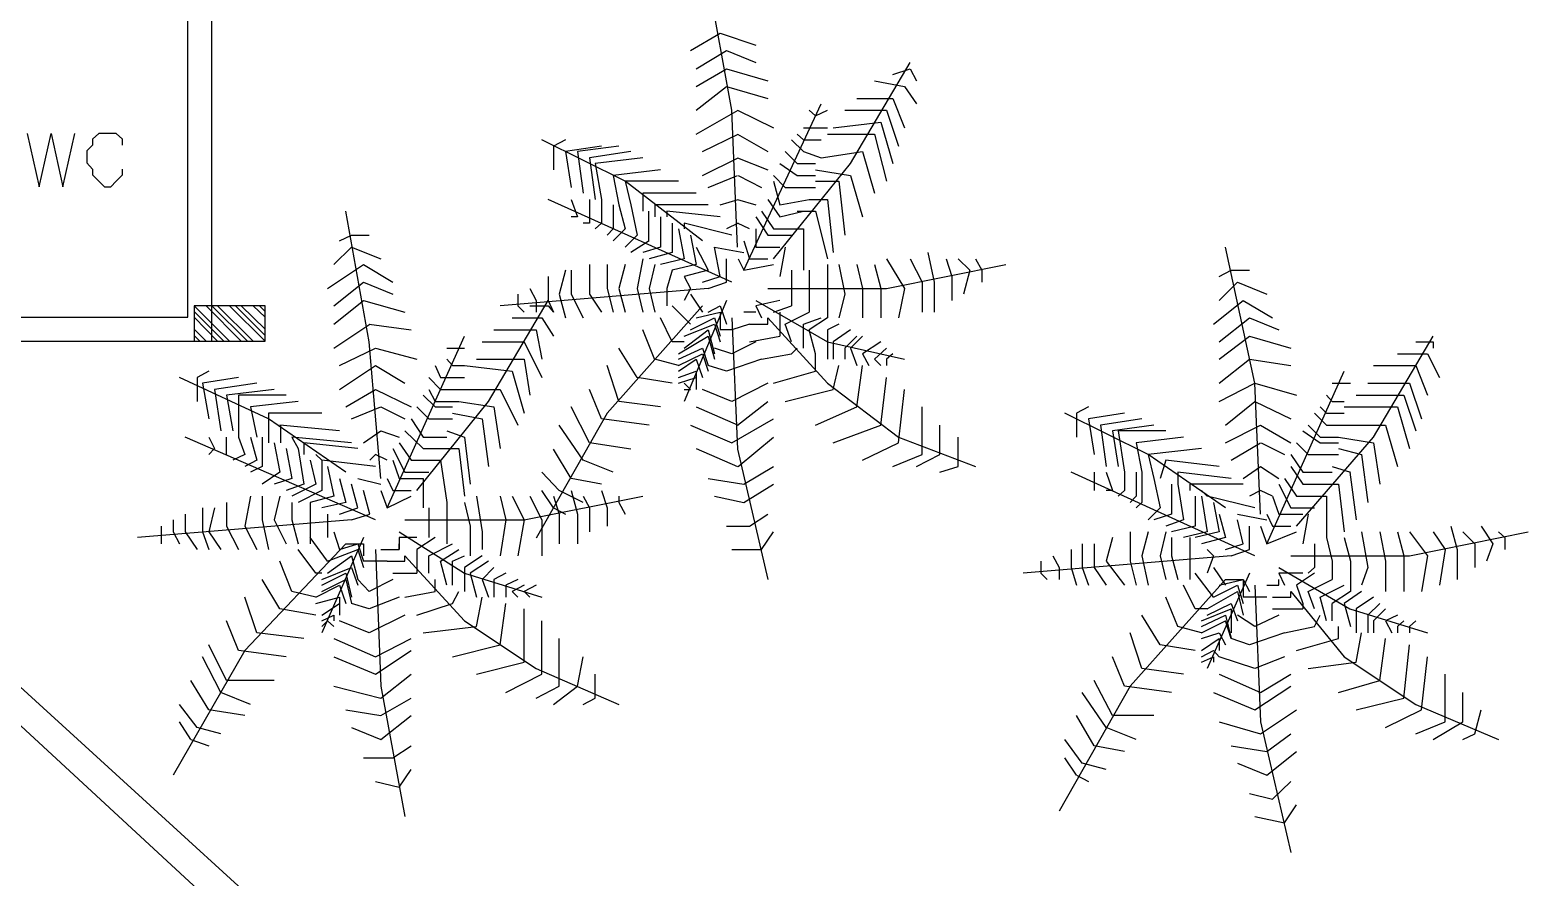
# Model space of a CAD drawing. Header units: millimetres. Extents: x -369 to -70, y -1414 to -1185.
# Drawn here: x -223.84 to -215.31, y -1317 to -1312.17 of the extents above; entities that cross this region are included whole.
import ezdxf

# ---------------------------------------------------------------- set-up
doc = ezdxf.new("R2010")
doc.units = ezdxf.units.MM
doc.header["$MEASUREMENT"] = 0
for name, color, linetype in [('10', 10, 'Continuous'), ('12', 12, 'Continuous'), ('50', 50, 'Continuous'), ('64', 64, 'Continuous')]:
    doc.layers.add(name, color=color, linetype=linetype)

msp = doc.modelspace()

# ---------------------------------------------------------------- linework, layer by layer
at = {"layer": '10'}
for points in [[(-226.0504, -1313.9424), (-222.8014, -1313.9424), (-222.8014, -1307.784)], [(-224.4279, -1310.7973), (-224.4279, -1313.8065), (-224.4279, -1313.8065), (-222.9372, -1313.8065), (-222.9372, -1313.8065), (-222.9372, -1310.7973)], [(-222.126, -1317.7669), (-226.2542, -1313.9464)], [(-222.1939, -1317.4632), (-226.0504, -1313.9424)]]:
    msp.add_lwpolyline(points, dxfattribs=at)
at = {"layer": '12'}
for points in [[(-222.7014, -1313.9424), (-222.9013, -1313.7426)], [(-222.4976, -1313.9424), (-222.4976, -1313.7426), (-222.9013, -1313.7426), (-222.9013, -1313.9424), (-222.4976, -1313.9424)], [(-222.7334, -1313.9424), (-222.9013, -1313.7746)], [(-222.6335, -1313.9424), (-222.8333, -1313.7426)], [(-222.5975, -1313.9424), (-222.8014, -1313.7426)], [(-222.5656, -1313.9424), (-222.7694, -1313.7426)], [(-222.4976, -1313.9424), (-222.7014, -1313.7426)], [(-222.4976, -1313.9105), (-222.6655, -1313.7426)], [(-222.4976, -1313.8745), (-222.6335, -1313.7426)], [(-222.4976, -1313.8065), (-222.5656, -1313.7426)], [(-222.4976, -1313.7746), (-222.5296, -1313.7426)], [(-222.7694, -1313.9424), (-222.9013, -1313.8065)], [(-222.8333, -1313.9424), (-222.9013, -1313.8745)], [(-222.8693, -1313.9424), (-222.9013, -1313.9105)]]:
    msp.add_lwpolyline(points, dxfattribs=at)
at = {"layer": '50'}
for points in [[(-223.8524, -1312.7595), (-223.7845, -1313.0632), (-223.7845, -1313.0632), (-223.7165, -1312.7595), (-223.7165, -1312.7595), (-223.6486, -1313.0632), (-223.6486, -1313.0632), (-223.5806, -1312.7595)], [(-223.3089, -1312.8274), (-223.3089, -1312.7915), (-223.3449, -1312.7595), (-223.3768, -1312.7595), (-223.4128, -1312.7595), (-223.4448, -1312.7595), (-223.4807, -1312.7915), (-223.4807, -1312.8274), (-223.5127, -1312.8594), (-223.5127, -1312.9273), (-223.4807, -1312.9633), (-223.4807, -1312.9953), (-223.4448, -1313.0313), (-223.4128, -1313.0632), (-223.3768, -1313.0632), (-223.3449, -1313.0313), (-223.3089, -1312.9953), (-223.3089, -1312.9633)]]:
    msp.add_lwpolyline(points, dxfattribs=at)
at = {"layer": '64'}
for points in [[(-219.8081, -1313.4069), (-219.84, -1312.6276), (-219.9759, -1311.8843)], [(-220.0758, -1312.2879), (-219.908, -1312.188)], [(-219.908, -1312.188), (-219.7042, -1312.256)], [(-220.0439, -1312.3918), (-219.872, -1312.2879)], [(-219.872, -1312.2879), (-219.7042, -1312.3559)], [(-220.0439, -1312.4917), (-219.872, -1312.3918)], [(-219.872, -1312.3918), (-219.6362, -1312.4598)], [(-219.6043, -1313.4749), (-219.1647, -1312.9313), (-218.825, -1312.3559)], [(-218.9249, -1312.4238), (-218.825, -1312.3918)], [(-218.825, -1312.3918), (-218.789, -1312.4598)], [(-220.0439, -1312.6276), (-219.872, -1312.4917)], [(-219.872, -1312.4917), (-219.6362, -1312.5597)], [(-219.0288, -1312.4598), (-218.8569, -1312.4917)], [(-218.8569, -1312.4917), (-218.789, -1312.5917)], [(-219.1287, -1312.5597), (-218.9249, -1312.5597)], [(-218.9249, -1312.5597), (-218.8569, -1312.7275)], [(-220.0439, -1312.7635), (-219.8041, -1312.6276)], [(-219.8081, -1312.6276), (-219.6043, -1312.7275)], [(-219.7721, -1313.5388), (-219.3325, -1312.5917)], [(-219.4004, -1312.6276), (-219.3645, -1312.6596)], [(-219.3645, -1312.6596), (-219.2965, -1312.6276)], [(-219.1966, -1312.6276), (-218.9608, -1312.6276)], [(-218.9608, -1312.6276), (-218.8929, -1312.8314)], [(-219.4324, -1312.7275), (-219.4004, -1312.7275)], [(-219.4004, -1312.7275), (-219.2965, -1312.7275)], [(-219.2646, -1312.7275), (-218.9928, -1312.6956)], [(-218.9928, -1312.6956), (-218.9249, -1312.9313)], [(-220.0079, -1313.3709), (-220.4475, -1313.0313), (-220.9231, -1312.7955)], [(-220.7872, -1312.7955), (-220.8551, -1312.8314), (-220.8551, -1312.8314), (-220.8551, -1312.9673)], [(-220.5834, -1312.8314), (-220.7872, -1312.8634)], [(-220.4835, -1312.8314), (-220.7192, -1312.8634)], [(-220.0079, -1312.8634), (-219.8041, -1312.7635)], [(-219.8081, -1312.7635), (-219.6362, -1312.8634)], [(-219.5004, -1312.7955), (-219.4324, -1312.8634)], [(-219.4684, -1312.7635), (-219.4324, -1312.7955)], [(-219.4324, -1312.7955), (-219.3325, -1312.7955)], [(-219.2965, -1312.7635), (-219.0288, -1312.7635)], [(-219.0288, -1312.7635), (-218.9608, -1313.0313)], [(-220.7872, -1312.8634), (-220.7552, -1313.0672)], [(-220.7192, -1312.8634), (-220.6873, -1313.0992)], [(-220.4155, -1312.8634), (-220.6513, -1312.8994)], [(-220.6513, -1312.8994), (-220.6193, -1313.1352)], [(-220.3476, -1312.8994), (-220.6193, -1312.9313), (-220.6193, -1312.9313), (-220.5834, -1313.1352)], [(-220.0079, -1312.9993), (-219.8041, -1312.8994)], [(-219.8081, -1312.8994), (-219.6362, -1312.9673)], [(-219.5363, -1312.8634), (-219.4684, -1312.9313)], [(-219.4324, -1312.8634), (-219.3325, -1312.8994)], [(-219.3325, -1312.8994), (-219.0967, -1312.8634)], [(-219.0967, -1312.8634), (-219.0288, -1313.0992)], [(-220.2477, -1312.9673), (-220.5154, -1312.9993), (-220.5154, -1312.9993), (-220.4835, -1313.1671)], [(-219.9759, -1313.0672), (-219.8081, -1312.9993)], [(-219.8041, -1312.9993), (-219.6722, -1313.0672)], [(-219.6043, -1312.9993), (-219.5363, -1313.0672)], [(-219.5683, -1312.9313), (-219.4684, -1312.9993)], [(-219.4684, -1312.9313), (-219.3645, -1312.9313)], [(-219.4684, -1312.9993), (-219.3645, -1312.9993)], [(-219.3645, -1312.9673), (-219.1647, -1312.9993)], [(-219.1647, -1312.9993), (-219.0967, -1313.2351)], [(-220.4475, -1313.0313), (-220.4155, -1313.1671)], [(-220.1438, -1313.0313), (-220.4475, -1313.0313)], [(-219.6043, -1313.0313), (-219.5683, -1313.1671)], [(-219.5363, -1313.0672), (-219.3645, -1313.0672)], [(-219.3645, -1313.0313), (-219.2326, -1313.0313)], [(-219.2326, -1313.0313), (-219.1966, -1313.339)], [(-219.84, -1313.6067), (-220.8871, -1313.1352)], [(-220.7552, -1313.1352), (-220.7192, -1313.2351), (-220.7192, -1313.2351), (-220.7552, -1313.2351)], [(-220.6513, -1313.1352), (-220.6513, -1313.271), (-220.6513, -1313.271), (-220.6873, -1313.271)], [(-220.5834, -1313.1352), (-220.5834, -1313.271)], [(-220.5154, -1313.1671), (-220.5154, -1313.303)], [(-220.4835, -1313.1671), (-220.4475, -1313.303)], [(-220.4155, -1313.1671), (-220.3796, -1313.339)], [(-220.3476, -1313.0992), (-220.3476, -1313.2031)], [(-220.0439, -1313.0992), (-220.3476, -1313.0992)], [(-220.2796, -1313.1671), (-220.2796, -1313.2351)], [(-219.9759, -1313.1671), (-220.2796, -1313.1671)], [(-219.908, -1313.1671), (-219.8041, -1313.1352)], [(-219.8081, -1313.1352), (-219.7042, -1313.1671)], [(-219.6362, -1313.1352), (-219.5683, -1313.2351)], [(-219.5683, -1313.1671), (-219.4004, -1313.1352)], [(-219.4004, -1313.1352), (-219.2965, -1313.1352)], [(-219.2965, -1313.1352), (-219.2646, -1313.4389)], [(-221.8382, -1314.7257), (-221.9062, -1313.9464), (-222.038, -1313.2031)], [(-220.3156, -1313.2031), (-220.3156, -1313.3709)], [(-220.2477, -1313.2351), (-220.2477, -1313.4069)], [(-220.2117, -1313.2031), (-220.2117, -1313.2351)], [(-219.908, -1313.2351), (-220.2117, -1313.2031)], [(-219.7042, -1313.2351), (-219.6362, -1313.339)], [(-219.6722, -1313.2031), (-219.6043, -1313.303)], [(-219.5683, -1313.2351), (-219.4324, -1313.2031)], [(-219.4684, -1313.2031), (-219.3645, -1313.2031)], [(-219.3645, -1313.2031), (-219.2965, -1313.4749)], [(-222.074, -1313.3709), (-222.0061, -1313.339), (-222.0061, -1313.339), (-221.9062, -1313.339)], [(-220.5834, -1313.271), (-220.6193, -1313.303)], [(-220.5154, -1313.303), (-220.5514, -1313.339)], [(-220.4475, -1313.303), (-220.5154, -1313.3709)], [(-220.3796, -1313.339), (-220.4475, -1313.4069)], [(-220.1797, -1313.271), (-220.1797, -1313.4389)], [(-220.0758, -1313.339), (-220.0439, -1313.5068), (-220.1797, -1313.5388)], [(-220.1438, -1313.303), (-220.1118, -1313.4749)], [(-220.1118, -1313.271), (-220.1118, -1313.303)], [(-219.84, -1313.339), (-220.1118, -1313.271)], [(-219.8041, -1313.271), (-219.872, -1313.303)], [(-219.7401, -1313.303), (-219.8081, -1313.271)], [(-219.7042, -1313.303), (-219.7042, -1313.4069)], [(-219.6362, -1313.339), (-219.5004, -1313.339)], [(-219.6043, -1313.303), (-219.5004, -1313.303)], [(-219.5004, -1313.303), (-219.4324, -1313.303)], [(-219.4324, -1313.303), (-219.4324, -1313.5388)], [(-222.106, -1313.5068), (-222.0061, -1313.4069), (-221.8382, -1313.4749)], [(-220.3116, -1313.3709), (-220.4155, -1313.4389)], [(-220.2477, -1313.4069), (-220.3476, -1313.4389)], [(-220.0439, -1313.4069), (-219.9759, -1313.5388), (-219.9759, -1313.5388), (-220.1118, -1313.5748)], [(-219.908, -1313.5748), (-219.94, -1313.4069)], [(-219.94, -1313.4069), (-219.7721, -1313.4389)], [(-219.7721, -1313.3709), (-219.7401, -1313.4749)], [(-219.7042, -1313.4069), (-219.5683, -1313.4069)], [(-219.5363, -1313.4069), (-219.5683, -1313.5748)], [(-216.8308, -1314.9295), (-216.8628, -1314.1822), (-217.0306, -1313.4069)], [(-222.142, -1313.6427), (-221.9381, -1313.5068)], [(-221.9381, -1313.5068), (-221.7703, -1313.6067)], [(-220.6513, -1313.5068), (-220.6513, -1313.6747)], [(-220.5514, -1313.5068), (-220.5514, -1313.6427)], [(-220.4475, -1313.5068), (-220.4835, -1313.6427)], [(-220.3476, -1313.4749), (-220.3796, -1313.6427)], [(-220.1797, -1313.4389), (-220.3116, -1313.4749)], [(-220.2796, -1313.5068), (-220.3116, -1313.6427), (-220.3116, -1313.6427), (-220.2796, -1313.7786)], [(-220.1118, -1313.4749), (-220.2477, -1313.5068)], [(-219.872, -1313.6067), (-219.872, -1313.4749)], [(-219.8041, -1313.4749), (-219.7721, -1313.5388), (-219.6043, -1313.5068)], [(-219.7401, -1313.4749), (-219.6362, -1313.4749)], [(-219.6362, -1313.6427), (-218.9608, -1313.6427), (-218.2815, -1313.5068)], [(-219.2965, -1313.5068), (-219.2965, -1313.6747)], [(-219.2326, -1313.5068), (-219.1966, -1313.6747)], [(-219.1287, -1313.5068), (-219.0967, -1313.6427), (-219.0967, -1313.6427), (-219.0967, -1313.8105)], [(-219.0288, -1313.5068), (-218.9928, -1313.6427), (-218.9928, -1313.6427), (-218.9928, -1313.8105)], [(-218.9608, -1313.4749), (-218.8569, -1313.6427), (-218.8569, -1313.6427), (-218.8929, -1313.8105)], [(-218.825, -1313.4749), (-218.757, -1313.6067)], [(-218.7251, -1313.4389), (-218.6891, -1313.6067), (-218.6891, -1313.7786)], [(-218.6212, -1313.4749), (-218.5892, -1313.5748)], [(-218.5532, -1313.4749), (-218.4853, -1313.5388), (-218.5212, -1313.6747)], [(-218.4533, -1313.4749), (-218.4173, -1313.5388), (-218.4173, -1313.5388), (-218.4173, -1313.6067)], [(-220.8871, -1313.5748), (-220.8871, -1313.7106)], [(-220.7872, -1313.5388), (-220.8232, -1313.6747)], [(-220.7552, -1313.5388), (-220.7552, -1313.6747)], [(-220.1797, -1313.5388), (-220.2117, -1313.6427)], [(-220.1118, -1313.5748), (-220.0758, -1313.6427)], [(-220.0079, -1313.6067), (-219.908, -1313.5748)], [(-219.5004, -1313.5388), (-219.5004, -1313.6747)], [(-219.4004, -1313.5388), (-219.4004, -1313.6747)], [(-218.5892, -1313.5748), (-218.5892, -1313.7106)], [(-217.0666, -1313.5748), (-216.9986, -1313.5388), (-216.9986, -1313.5388), (-216.8947, -1313.5388)], [(-222.106, -1313.7426), (-221.9381, -1313.6067)], [(-221.9381, -1313.6067), (-221.7703, -1313.6747)], [(-219.9759, -1313.6427), (-221.1588, -1313.7426)], [(-221.0589, -1313.6747), (-221.0589, -1313.7426), (-221.0589, -1313.7426), (-221.023, -1313.7786)], [(-220.991, -1313.6427), (-220.955, -1313.7106), (-220.955, -1313.7786)], [(-220.8232, -1313.6747), (-220.7872, -1313.8105)], [(-220.7552, -1313.6747), (-220.6873, -1313.8105)], [(-220.6513, -1313.6747), (-220.5834, -1313.7786)], [(-220.5514, -1313.6427), (-220.5154, -1313.7786)], [(-220.4835, -1313.6427), (-220.4475, -1313.7786)], [(-220.3796, -1313.6427), (-220.3476, -1313.7786)], [(-220.2117, -1313.6427), (-220.2117, -1313.7426)], [(-220.0758, -1313.6427), (-220.1118, -1313.7106)], [(-220.0758, -1313.6747), (-220.0079, -1313.7786)], [(-219.9759, -1313.6427), (-219.872, -1313.6067)], [(-219.5004, -1313.6747), (-219.5004, -1313.7426)], [(-219.2965, -1313.6747), (-219.2965, -1313.8105), (-219.2965, -1313.8105), (-219.4004, -1313.8785)], [(-219.4004, -1313.6747), (-219.4004, -1313.7786)], [(-219.1966, -1313.6747), (-219.2326, -1313.8105)], [(-218.757, -1313.6067), (-218.757, -1313.7786)], [(-217.0666, -1313.7106), (-216.9627, -1313.6067), (-216.7948, -1313.6747)], [(-222.106, -1313.8465), (-221.9381, -1313.7106)], [(-221.9381, -1313.7106), (-221.7024, -1313.7786)], [(-221.6344, -1314.7937), (-221.2268, -1314.2861), (-220.8871, -1313.7106)], [(-220.991, -1313.7426), (-220.8871, -1313.7426)], [(-220.0079, -1313.7426), (-220.5514, -1314.3541), (-220.955, -1315.0654)], [(-220.8871, -1313.7106), (-220.8551, -1313.7786)], [(-220.8871, -1313.7426), (-220.8551, -1313.7786)], [(-220.0758, -1313.8465), (-220.1797, -1313.7426)], [(-219.872, -1313.7106), (-220.1118, -1314.2861)], [(-219.9759, -1313.7786), (-219.908, -1313.7426)], [(-219.908, -1313.7426), (-219.872, -1313.8465)], [(-219.5683, -1313.7106), (-219.7042, -1313.7426)], [(-219.7042, -1313.7106), (-219.2965, -1313.9464), (-218.8569, -1314.0463)], [(-219.7042, -1313.7426), (-219.6722, -1313.8105)], [(-219.6043, -1313.7786), (-219.5004, -1313.7426)], [(-217.0985, -1313.8465), (-216.9307, -1313.7106)], [(-216.9307, -1313.7106), (-216.7628, -1313.8105)], [(-222.106, -1313.9824), (-221.9022, -1313.8465)], [(-221.9062, -1313.8465), (-221.6664, -1313.8785)], [(-221.0909, -1313.8105), (-220.9231, -1313.8105)], [(-220.9231, -1313.8105), (-220.8551, -1313.9145)], [(-220.1797, -1313.9464), (-220.2477, -1313.8105)], [(-220.1118, -1313.9145), (-219.94, -1313.8465)], [(-220.0758, -1313.8785), (-219.94, -1313.8105)], [(-220.0439, -1313.8105), (-219.908, -1313.7786)], [(-219.94, -1313.8105), (-219.908, -1313.9145)], [(-219.94, -1313.8465), (-219.908, -1313.9464)], [(-219.908, -1313.7786), (-219.908, -1313.8785)], [(-219.84, -1313.8105), (-219.8081, -1314.5579), (-219.6362, -1315.3012)], [(-219.7401, -1313.8465), (-219.84, -1313.8785)], [(-219.7042, -1313.7786), (-219.7042, -1313.7786), (-219.7042, -1313.7786), (-219.7721, -1313.7786)], [(-219.7401, -1313.8465), (-219.6362, -1313.8465)], [(-219.6362, -1313.8465), (-219.6362, -1313.8105)], [(-219.6362, -1313.8105), (-219.2965, -1314.1822), (-218.8929, -1314.4899), (-218.4533, -1314.6578)], [(-219.5683, -1313.7786), (-219.5683, -1313.8785), (-219.5683, -1313.8785), (-219.5683, -1313.9145)], [(-219.5363, -1313.8465), (-219.4004, -1313.7786)], [(-219.5004, -1313.9464), (-219.5363, -1313.8465)], [(-219.4324, -1313.8465), (-219.3325, -1313.8105)], [(-219.4324, -1313.9824), (-219.4324, -1313.8465)], [(-219.2326, -1313.8465), (-219.2965, -1313.8785)], [(-217.0666, -1313.9464), (-216.8947, -1313.8105)], [(-216.8947, -1313.8105), (-216.7269, -1313.8785)], [(-221.8023, -1314.8936), (-221.3627, -1313.9145)], [(-221.2628, -1313.9464), (-221.023, -1313.9464)], [(-221.1948, -1313.8785), (-220.955, -1313.8785)], [(-221.023, -1313.9464), (-220.9231, -1314.1502)], [(-220.955, -1313.8785), (-220.9231, -1314.0463)], [(-220.2796, -1314.0503), (-220.3476, -1313.8785)], [(-220.1118, -1313.9464), (-220.1797, -1313.9464)], [(-220.1438, -1314.0144), (-219.9759, -1313.9145), (-219.9759, -1313.9145), (-219.94, -1314.0463)], [(-220.1118, -1313.9824), (-219.9759, -1313.8785), (-219.9759, -1313.8785), (-219.94, -1314.0144)], [(-219.84, -1313.8785), (-219.908, -1313.8785)], [(-219.7042, -1313.9464), (-219.84, -1314.0144)], [(-219.7401, -1313.9464), (-219.5683, -1313.9145)], [(-219.3645, -1314.0144), (-219.4004, -1313.8785)], [(-219.2965, -1313.8785), (-219.2965, -1314.0463)], [(-219.1647, -1313.8785), (-219.2646, -1313.9464)], [(-219.2646, -1313.9464), (-219.2646, -1314.0463)], [(-219.1287, -1313.9145), (-219.1966, -1313.9824)], [(-219.0967, -1313.9145), (-219.1647, -1313.9824), (-219.1647, -1313.9824), (-219.1287, -1314.0823)], [(-218.9928, -1313.9464), (-219.0967, -1314.0144), (-219.0608, -1314.0823)], [(-217.0666, -1314.0463), (-216.8947, -1313.9145)], [(-216.8947, -1313.9145), (-216.6589, -1313.9824)], [(-216.627, -1314.9975), (-216.1874, -1314.4899), (-215.8477, -1313.9145)], [(-215.9476, -1313.9464), (-215.8477, -1313.9464)], [(-215.8477, -1313.9464), (-215.8477, -1313.9824)], [(-222.074, -1314.0823), (-221.8702, -1313.9824)], [(-221.8702, -1313.9824), (-221.6344, -1314.0463)], [(-221.4626, -1313.9824), (-221.4306, -1313.9824)], [(-221.4306, -1313.9824), (-221.3627, -1313.9824)], [(-220.3796, -1314.1502), (-220.4835, -1313.9824)], [(-220.1438, -1314.0463), (-220.0079, -1313.9824)], [(-220.1438, -1314.0823), (-220.0079, -1314.0144)], [(-220.0079, -1313.9824), (-219.9759, -1314.0823)], [(-220.0079, -1314.0144), (-219.9759, -1314.1143)], [(-219.84, -1314.0144), (-219.94, -1313.9824)], [(-219.6722, -1314.0463), (-219.5004, -1314.0144), (-219.5004, -1314.0144), (-219.4684, -1313.9824)], [(-219.3645, -1314.1143), (-219.3645, -1314.0144)], [(-219.1966, -1313.9824), (-219.1966, -1314.0463)], [(-218.9608, -1313.9824), (-219.0288, -1314.0463)], [(-218.9249, -1314.0144), (-218.9608, -1314.0463), (-218.9608, -1314.0463), (-218.9608, -1314.0823)], [(-216.0515, -1314.0144), (-215.8796, -1314.0144)], [(-215.8796, -1314.0144), (-215.8117, -1314.1502)], [(-222.8173, -1314.1143), (-222.8853, -1314.1502), (-222.8853, -1314.1502), (-222.8853, -1314.2861)], [(-222.074, -1314.2182), (-221.8702, -1314.0823)], [(-221.8702, -1314.0823), (-221.7024, -1314.1822)], [(-221.5305, -1314.0823), (-221.4985, -1314.1502)], [(-221.4626, -1314.0463), (-221.4306, -1314.0823)], [(-221.4306, -1314.0823), (-221.3627, -1314.0823)], [(-221.3627, -1314.0823), (-221.0909, -1314.1143)], [(-221.2947, -1314.0463), (-221.023, -1314.0463)], [(-221.0909, -1314.1143), (-221.023, -1314.3541)], [(-221.023, -1314.0463), (-220.991, -1314.2501)], [(-220.4835, -1314.2861), (-220.5514, -1314.0823)], [(-220.1438, -1314.0823), (-220.2796, -1314.0463)], [(-220.1438, -1314.1143), (-220.0439, -1314.0463)], [(-220.1438, -1314.1502), (-220.0439, -1314.1143)], [(-220.0439, -1314.0463), (-220.0079, -1314.1502)], [(-220.0439, -1314.1143), (-220.0439, -1314.1822)], [(-219.872, -1314.1143), (-219.9759, -1314.0823)], [(-219.6722, -1314.0463), (-219.872, -1314.1143)], [(-219.6043, -1314.1822), (-219.3645, -1314.1143)], [(-219.2646, -1314.2182), (-219.2326, -1314.0823)], [(-219.1287, -1314.3181), (-219.0967, -1314.0823)], [(-219.0288, -1314.0463), (-218.9928, -1314.0823)], [(-217.0666, -1314.1822), (-216.8947, -1314.0463)], [(-216.8947, -1314.0463), (-216.6589, -1314.0823)], [(-216.7948, -1315.0974), (-216.3552, -1314.1143)], [(-216.1874, -1314.0823), (-215.9476, -1314.0823)], [(-215.9476, -1314.0823), (-215.8796, -1314.2501)], [(-222.038, -1314.6897), (-222.4776, -1314.386), (-222.9852, -1314.1502)], [(-222.6495, -1314.1502), (-222.8533, -1314.1822)], [(-222.8533, -1314.1822), (-222.8173, -1314.386)], [(-222.5456, -1314.1822), (-222.7854, -1314.2182)], [(-221.5665, -1314.1502), (-221.4985, -1314.2182)], [(-221.4985, -1314.1502), (-221.3627, -1314.1502)], [(-220.1797, -1314.1822), (-220.3796, -1314.1502)], [(-220.1438, -1314.1822), (-220.0439, -1314.1502)], [(-220.0758, -1314.2182), (-220.1118, -1314.1822)], [(-220.0439, -1314.1502), (-220.0439, -1314.2182)], [(-219.6362, -1314.1822), (-219.84, -1314.2861)], [(-218.9928, -1314.422), (-218.9608, -1314.1502)], [(-217.0666, -1314.2861), (-216.8628, -1314.1822)], [(-216.8628, -1314.1822), (-216.627, -1314.2501)], [(-216.4232, -1314.1822), (-216.3872, -1314.1822)], [(-216.3872, -1314.1822), (-216.3192, -1314.1822)], [(-216.2193, -1314.1822), (-215.9836, -1314.1822)], [(-215.9836, -1314.1822), (-215.9156, -1314.386)], [(-222.7854, -1314.2182), (-222.7494, -1314.454)], [(-222.4457, -1314.2182), (-222.7174, -1314.2501)], [(-222.7174, -1314.2501), (-222.6815, -1314.454)], [(-222.3777, -1314.2501), (-222.6495, -1314.2501), (-222.6495, -1314.2501), (-222.6495, -1314.4899)], [(-222.3098, -1314.2861), (-222.5816, -1314.3181), (-222.5816, -1314.3181), (-222.5456, -1314.4899)], [(-222.038, -1314.3181), (-221.8702, -1314.2182)], [(-221.8702, -1314.2182), (-221.6664, -1314.3181)], [(-221.5984, -1314.2501), (-221.5305, -1314.3181)], [(-221.5665, -1314.2182), (-221.5305, -1314.2861)], [(-221.5305, -1314.2861), (-221.3946, -1314.2861)], [(-221.4985, -1314.2182), (-221.3946, -1314.2182)], [(-221.3946, -1314.2182), (-221.1588, -1314.2182)], [(-221.3946, -1314.2861), (-221.1948, -1314.3181)], [(-221.1588, -1314.2182), (-221.0589, -1314.422)], [(-220.5834, -1314.386), (-220.6513, -1314.2182)], [(-220.2477, -1314.3181), (-220.4835, -1314.2861)], [(-220.1118, -1314.2182), (-220.0758, -1314.2182)], [(-219.84, -1314.2861), (-220.0079, -1314.2182)], [(-219.8081, -1314.422), (-219.6362, -1314.2861)], [(-219.5363, -1314.2861), (-219.2646, -1314.2182)], [(-218.8929, -1314.5219), (-218.8569, -1314.2182)], [(-217.0306, -1314.422), (-216.8628, -1314.2861)], [(-216.8628, -1314.2861), (-216.6589, -1314.386)], [(-216.4551, -1314.2501), (-216.4232, -1314.2861)], [(-216.4232, -1314.2861), (-216.3552, -1314.2861)], [(-216.2873, -1314.2501), (-216.0155, -1314.2501)], [(-216.0155, -1314.2501), (-215.9476, -1314.454)], [(-222.4776, -1314.3541), (-222.4776, -1314.5219)], [(-222.1739, -1314.3541), (-222.4776, -1314.3541)], [(-222.0061, -1314.386), (-221.8382, -1314.3181)], [(-221.8382, -1314.3181), (-221.7024, -1314.386)], [(-221.6344, -1314.3181), (-221.5665, -1314.386)], [(-221.5305, -1314.3181), (-221.4306, -1314.3181)], [(-221.4306, -1314.3541), (-221.2628, -1314.386)], [(-221.1948, -1314.3181), (-221.1588, -1314.5539)], [(-220.6513, -1314.5219), (-220.7552, -1314.3181)], [(-220.0439, -1314.3181), (-219.8041, -1314.422)], [(-219.3645, -1314.422), (-219.1287, -1314.3181)], [(-218.757, -1314.5898), (-218.757, -1314.3181)], [(-217.0306, -1314.8936), (-217.4702, -1314.5898), (-217.9458, -1314.3541)], [(-217.8099, -1314.3181), (-217.8778, -1314.3541), (-217.8778, -1314.3541), (-217.8778, -1314.4899)], [(-217.6061, -1314.3541), (-217.8099, -1314.386)], [(-216.5231, -1314.3541), (-216.4551, -1314.422)], [(-216.4911, -1314.3181), (-216.4551, -1314.3541)], [(-216.4551, -1314.3541), (-216.3552, -1314.3541)], [(-216.3552, -1314.3181), (-216.0515, -1314.3181)], [(-216.0515, -1314.3181), (-215.9836, -1314.5539)], [(-222.074, -1314.454), (-222.4137, -1314.422)], [(-222.4097, -1314.422), (-222.4097, -1314.5219)], [(-221.9381, -1314.5219), (-221.8382, -1314.454)], [(-221.8382, -1314.454), (-221.7343, -1314.4899)], [(-221.7024, -1314.454), (-221.5984, -1314.5539)], [(-221.6664, -1314.386), (-221.5984, -1314.4899)], [(-221.5665, -1314.386), (-221.4306, -1314.386)], [(-221.4626, -1314.454), (-221.3627, -1314.4899)], [(-221.2628, -1314.386), (-221.2268, -1314.6578)], [(-220.6873, -1314.6218), (-220.8232, -1314.422)], [(-220.3116, -1314.422), (-220.5834, -1314.386)], [(-220.0758, -1314.422), (-219.84, -1314.5219)], [(-219.84, -1314.5219), (-219.6043, -1314.386)], [(-219.2646, -1314.5219), (-218.9928, -1314.422)], [(-218.6571, -1314.5898), (-218.6571, -1314.422)], [(-217.8099, -1314.386), (-217.7779, -1314.5898)], [(-217.5062, -1314.386), (-217.742, -1314.422)], [(-217.742, -1314.422), (-217.71, -1314.6578)], [(-217.4382, -1314.422), (-217.674, -1314.454)], [(-217.674, -1314.454), (-217.642, -1314.6578)], [(-217.3703, -1314.454), (-217.642, -1314.454), (-217.642, -1314.454), (-217.6061, -1314.6897)], [(-217.0306, -1314.5219), (-216.8308, -1314.422)], [(-216.8308, -1314.422), (-216.6589, -1314.5219)], [(-216.591, -1314.454), (-216.4911, -1314.5219)], [(-216.559, -1314.422), (-216.4911, -1314.4899)], [(-216.4551, -1314.422), (-216.3552, -1314.422)], [(-216.3552, -1314.422), (-216.1194, -1314.422)], [(-216.1194, -1314.422), (-216.0515, -1314.6578)], [(-221.8702, -1314.9615), (-222.9532, -1314.4899)], [(-222.8173, -1314.4899), (-222.7854, -1314.5539), (-222.7854, -1314.5539), (-222.8173, -1314.5898)], [(-222.7174, -1314.5898), (-222.7174, -1314.5898), (-222.7174, -1314.5898), (-222.7174, -1314.4899)], [(-222.6495, -1314.4899), (-222.6135, -1314.5898)], [(-222.5816, -1314.4899), (-222.5456, -1314.6218)], [(-222.5136, -1314.4899), (-222.5136, -1314.6578)], [(-222.4457, -1314.5219), (-222.4137, -1314.6897)], [(-222.3458, -1314.4899), (-222.3098, -1314.5539)], [(-222.0061, -1314.5219), (-222.3458, -1314.4899)], [(-222.2778, -1314.5219), (-222.2778, -1314.5898)], [(-221.9701, -1314.5539), (-222.2778, -1314.5219)], [(-221.7343, -1314.5219), (-221.6664, -1314.6218)], [(-221.5984, -1314.4899), (-221.4626, -1314.4899)], [(-221.3627, -1314.4899), (-221.3307, -1314.7577)], [(-220.4155, -1314.5579), (-220.6513, -1314.5219)], [(-219.8041, -1314.6578), (-219.6043, -1314.4899)], [(-219.0967, -1314.6218), (-218.8929, -1314.5219)], [(-218.5532, -1314.6578), (-218.5532, -1314.4899)], [(-217.2704, -1314.4899), (-217.5381, -1314.5219), (-217.5381, -1314.5219), (-217.5062, -1314.6897)], [(-216.9986, -1314.6218), (-216.8308, -1314.5219)], [(-216.8268, -1314.5219), (-216.6949, -1314.5898)], [(-216.627, -1314.5219), (-216.559, -1314.5898)], [(-216.4911, -1314.4899), (-216.3872, -1314.4899)], [(-216.4911, -1314.5219), (-216.3872, -1314.5219)], [(-216.3872, -1314.4899), (-216.1874, -1314.5219)], [(-216.1874, -1314.5219), (-216.1514, -1314.7577)], [(-222.6135, -1314.5898), (-222.6815, -1314.6218)], [(-222.5456, -1314.6218), (-222.6135, -1314.6578)], [(-222.3777, -1314.5539), (-222.3458, -1314.7257)], [(-222.3098, -1314.5539), (-222.2778, -1314.7577)], [(-222.2419, -1314.6218), (-222.2099, -1314.7577)], [(-222.1739, -1314.6218), (-222.2099, -1314.5898)], [(-222.1739, -1314.6218), (-222.1739, -1314.7937)], [(-221.8702, -1314.6578), (-222.1739, -1314.6218)], [(-221.8702, -1314.5898), (-221.9022, -1314.6218)], [(-221.8023, -1314.6218), (-221.8702, -1314.5898)], [(-221.7703, -1314.5539), (-221.7024, -1314.6897)], [(-221.7703, -1314.6218), (-221.7343, -1314.7257)], [(-221.6664, -1314.6218), (-221.5305, -1314.6218)], [(-221.5984, -1314.5539), (-221.4985, -1314.5539)], [(-221.5305, -1314.6218), (-221.4985, -1314.6218)], [(-221.4985, -1314.5539), (-221.3946, -1314.5539)], [(-221.4985, -1314.6218), (-221.4626, -1314.8616)], [(-221.3946, -1314.5539), (-221.3627, -1314.8256)], [(-220.7552, -1314.7257), (-220.8551, -1314.5579)], [(-220.5154, -1314.6897), (-220.6873, -1314.6218)], [(-220.0439, -1314.5539), (-219.8081, -1314.6578)], [(-218.9249, -1314.6578), (-218.757, -1314.5898)], [(-218.789, -1314.6578), (-218.6571, -1314.5898)], [(-217.1665, -1314.5539), (-217.4702, -1314.5898)], [(-217.4702, -1314.5898), (-217.4382, -1314.7257)], [(-217.3703, -1314.6218), (-217.4023, -1314.7257)], [(-217.0666, -1314.6578), (-217.3703, -1314.6218)], [(-216.6589, -1314.5898), (-216.591, -1314.6897)], [(-216.559, -1314.5898), (-216.3872, -1314.5898)], [(-216.3872, -1314.5539), (-216.2553, -1314.5898)], [(-216.2553, -1314.5898), (-216.2193, -1314.8616)], [(-222.5136, -1314.6578), (-222.5816, -1314.6897)], [(-222.4137, -1314.6897), (-222.5136, -1314.7577)], [(-222.142, -1314.6578), (-222.106, -1314.8256), (-222.2419, -1314.8616)], [(-221.7024, -1314.6897), (-221.5665, -1314.6897)], [(-220.8232, -1314.7937), (-220.9231, -1314.6897)], [(-219.7721, -1314.7577), (-219.6043, -1314.6578)], [(-218.6571, -1314.6897), (-218.5532, -1314.6578)], [(-216.8628, -1315.1653), (-217.9098, -1314.6897)], [(-217.7779, -1314.6897), (-217.7779, -1314.7577), (-217.7779, -1314.7577), (-217.7779, -1314.7937)], [(-217.71, -1314.6897), (-217.674, -1314.7937), (-217.674, -1314.7937), (-217.71, -1314.7937)], [(-217.6061, -1314.6897), (-217.6061, -1314.7937)], [(-217.5381, -1314.6897), (-217.5381, -1314.8256)], [(-217.5062, -1314.6897), (-217.5062, -1314.8616)], [(-217.3024, -1314.6897), (-217.3024, -1314.7577)], [(-216.9986, -1314.7257), (-217.3024, -1314.6897)], [(-216.9307, -1314.7257), (-216.8308, -1314.6578)], [(-216.8308, -1314.6578), (-216.7269, -1314.7257)], [(-216.6589, -1314.6578), (-216.591, -1314.7577)], [(-216.591, -1314.6897), (-216.4232, -1314.6897)], [(-216.4232, -1314.6578), (-216.3192, -1314.6897)], [(-216.3232, -1314.6897), (-216.2873, -1314.9615)], [(-222.3458, -1314.7257), (-222.4457, -1314.7577)], [(-222.2778, -1314.7577), (-222.3777, -1314.7937)], [(-222.2099, -1314.7577), (-222.3458, -1314.8256)], [(-222.1739, -1314.7937), (-222.3098, -1314.8616)], [(-222.074, -1314.7257), (-222.038, -1314.8616), (-222.038, -1314.8616), (-222.1739, -1314.8936)], [(-221.9701, -1314.8936), (-222.0061, -1314.7577)], [(-221.9701, -1314.7257), (-221.8382, -1314.7577)], [(-221.9022, -1314.9295), (-221.9381, -1314.7937)], [(-221.8382, -1314.7937), (-221.8023, -1314.8936), (-221.6664, -1314.8256)], [(-221.8023, -1314.7257), (-221.7703, -1314.7937)], [(-221.7703, -1314.7937), (-221.6664, -1314.7937)], [(-221.7343, -1314.7257), (-221.5984, -1314.7257)], [(-221.5984, -1314.7257), (-221.5984, -1314.8936)], [(-220.8551, -1314.8936), (-220.9231, -1314.7937)], [(-220.6873, -1314.8616), (-220.8232, -1314.7937)], [(-220.5834, -1314.7577), (-220.7552, -1314.7257)], [(-220.7552, -1314.7937), (-220.7192, -1314.9295), (-220.7192, -1315.0974)], [(-220.5834, -1314.7937), (-220.5514, -1314.8936), (-220.5514, -1314.9975)], [(-219.9759, -1314.7257), (-219.7721, -1314.7577)], [(-219.7721, -1314.8616), (-219.6043, -1314.7577)], [(-217.6061, -1314.7937), (-217.642, -1314.8256)], [(-217.4382, -1314.7257), (-217.4023, -1314.8936)], [(-217.3383, -1314.7577), (-217.3383, -1314.9295)], [(-217.3024, -1314.7577), (-217.2704, -1314.9615)], [(-217.2344, -1314.7577), (-217.2344, -1314.7937)], [(-216.9307, -1314.7577), (-217.2344, -1314.7577)], [(-217.1345, -1314.8256), (-217.1665, -1314.7937)], [(-216.8308, -1314.7937), (-216.8947, -1314.8256)], [(-216.7628, -1314.8256), (-216.8308, -1314.7937)], [(-216.7269, -1314.7577), (-216.6589, -1314.8936)], [(-216.6949, -1314.7257), (-216.627, -1314.8256)], [(-216.591, -1314.7577), (-216.4551, -1314.7577)], [(-216.4911, -1314.7577), (-216.3872, -1314.7577)], [(-216.3872, -1314.7577), (-216.3552, -1315.0294)], [(-222.7174, -1314.8616), (-222.7174, -1314.9975)], [(-222.5816, -1314.8256), (-222.6135, -1314.9975)], [(-222.5136, -1314.8256), (-222.5136, -1314.9615)], [(-222.4137, -1314.8256), (-222.4457, -1314.9615)], [(-222.3458, -1314.8616), (-222.3458, -1314.9615), (-222.3458, -1314.9615), (-222.3098, -1315.0974)], [(-222.2419, -1314.8616), (-222.2419, -1314.9615)], [(-221.7024, -1314.9615), (-221.023, -1314.9615), (-220.3476, -1314.8256)], [(-221.4626, -1314.8616), (-221.4626, -1314.9975)], [(-221.3627, -1314.8616), (-221.3307, -1314.9975)], [(-221.2947, -1314.8256), (-221.2628, -1315.0294)], [(-221.1588, -1314.8256), (-221.1269, -1314.9615), (-221.1269, -1314.9615), (-221.1588, -1315.1653)], [(-221.0909, -1314.8256), (-221.023, -1314.9615), (-221.023, -1314.9615), (-221.0589, -1315.1653)], [(-220.991, -1314.8256), (-220.9231, -1314.9615), (-220.9231, -1314.9615), (-220.9231, -1315.1653)], [(-220.8551, -1314.8256), (-220.8232, -1314.9295)], [(-220.6873, -1314.8256), (-220.6513, -1314.8936)], [(-220.4835, -1314.8256), (-220.4835, -1314.8616), (-220.4835, -1314.8616), (-220.4475, -1314.9295)], [(-219.94, -1314.8256), (-219.7721, -1314.8616)], [(-217.5381, -1314.8256), (-217.5741, -1314.8616)], [(-217.5062, -1314.8616), (-217.5381, -1314.8936)], [(-217.2024, -1314.8256), (-217.2024, -1314.9975)], [(-217.0985, -1314.8616), (-217.0666, -1315.0294), (-217.2024, -1315.0614)], [(-217.1665, -1314.8256), (-217.1345, -1315.0294)], [(-216.8628, -1314.8936), (-217.1345, -1314.8256)], [(-216.7628, -1314.8256), (-216.7269, -1314.9295)], [(-216.627, -1314.8256), (-216.5231, -1314.8256)], [(-216.5231, -1314.8256), (-216.4551, -1314.8256)], [(-216.4551, -1314.8256), (-216.4551, -1315.0614)], [(-222.0061, -1314.9615), (-223.225, -1315.0614)], [(-223.0212, -1314.9615), (-223.0212, -1315.0294), (-222.9852, -1315.0974)], [(-222.9532, -1314.9295), (-222.9532, -1315.0294)], [(-222.8533, -1314.8936), (-222.8533, -1315.0294)], [(-222.7854, -1314.8936), (-222.8173, -1315.0294)], [(-222.5136, -1314.9615), (-222.4776, -1315.1293)], [(-222.4457, -1314.9615), (-222.3777, -1315.0974)], [(-222.2419, -1314.9615), (-222.2419, -1315.0974)], [(-222.142, -1314.9295), (-222.142, -1314.9615)], [(-222.142, -1314.9615), (-222.142, -1315.0614)], [(-222.074, -1314.9295), (-221.9701, -1314.8936)], [(-222.0061, -1314.9615), (-221.9022, -1314.9295)], [(-221.5665, -1314.8936), (-221.5665, -1315.0294)], [(-220.8551, -1314.8936), (-220.7872, -1314.9295)], [(-220.8232, -1314.9295), (-220.8232, -1315.0974)], [(-220.6513, -1314.8936), (-220.6513, -1315.0294)], [(-219.7401, -1314.9975), (-219.6362, -1314.9295)], [(-217.4023, -1314.8936), (-217.4702, -1314.9615)], [(-217.3383, -1314.9295), (-217.4382, -1314.9615)], [(-217.2704, -1314.9615), (-217.3703, -1314.9975)], [(-217.0666, -1314.9295), (-217.0306, -1315.0614), (-217.0306, -1315.0614), (-217.1665, -1315.0974)], [(-216.9627, -1314.9295), (-216.7948, -1314.9615)], [(-216.9307, -1315.0974), (-216.9627, -1314.9615)], [(-216.7948, -1314.9295), (-216.7628, -1314.9975)], [(-216.7269, -1314.9295), (-216.591, -1314.9295)], [(-216.6589, -1314.8936), (-216.5231, -1314.8936)], [(-216.559, -1314.9295), (-216.591, -1315.0974)], [(-223.0891, -1314.9975), (-223.0891, -1315.0614), (-223.0891, -1315.0614), (-223.0891, -1315.0974)], [(-222.9532, -1315.0294), (-222.8853, -1315.1293)], [(-222.8533, -1315.0294), (-222.8173, -1315.1293)], [(-222.8173, -1315.0294), (-222.7494, -1315.1293)], [(-222.7174, -1314.9975), (-222.6495, -1315.1293)], [(-222.6135, -1314.9975), (-222.5456, -1315.1293)], [(-222.106, -1315.0294), (-222.074, -1315.1293)], [(-221.7343, -1315.0294), (-221.3627, -1315.2652), (-220.9231, -1315.4011)], [(-221.5665, -1315.0294), (-221.5665, -1315.0614)], [(-221.4626, -1314.9975), (-221.4626, -1315.0974)], [(-221.3307, -1314.9975), (-221.3307, -1315.1653)], [(-221.2628, -1315.0294), (-221.2628, -1315.1293)], [(-219.872, -1314.9975), (-219.7401, -1314.9975)], [(-219.6722, -1315.1293), (-219.6043, -1315.0294)], [(-217.5741, -1315.0294), (-217.5741, -1315.1973)], [(-217.4702, -1315.0294), (-217.5062, -1315.1653)], [(-217.3703, -1315.0294), (-217.4023, -1315.1653)], [(-217.2024, -1314.9975), (-217.3383, -1315.0294)], [(-217.1345, -1315.0294), (-217.2704, -1315.0614)], [(-216.8947, -1315.1293), (-216.8947, -1314.9975)], [(-216.8308, -1314.9975), (-216.7948, -1315.0974), (-216.627, -1315.0294)], [(-216.7628, -1314.9975), (-216.6589, -1314.9975)], [(-216.6589, -1315.1653), (-215.9836, -1315.1653), (-215.3082, -1315.0294)], [(-216.2553, -1315.0294), (-216.2193, -1315.2333)], [(-216.1514, -1315.0294), (-216.1194, -1315.1973), (-216.1194, -1315.1973), (-216.1194, -1315.3691)], [(-216.0515, -1315.0294), (-216.0155, -1315.1653), (-216.0155, -1315.1653), (-216.0155, -1315.3691)], [(-215.9836, -1315.0294), (-215.8796, -1315.1653), (-215.8796, -1315.1653), (-215.9156, -1315.3691)], [(-215.8477, -1315.0294), (-215.7797, -1315.1293)], [(-215.7478, -1314.9975), (-215.7118, -1315.1293), (-215.7118, -1315.3012)], [(-215.6798, -1315.0294), (-215.6119, -1315.0974)], [(-215.5759, -1314.9975), (-215.508, -1315.0974), (-215.544, -1315.1973)], [(-215.476, -1315.0294), (-215.44, -1315.0614), (-215.44, -1315.0614), (-215.44, -1315.1293)], [(-222.038, -1315.0974), (-222.6135, -1315.7048), (-223.0212, -1316.4162)], [(-222.2099, -1315.2652), (-222.3098, -1315.1293)], [(-222.142, -1315.1973), (-222.2419, -1315.0614)], [(-221.9381, -1315.0614), (-222.1739, -1315.6049)], [(-222.142, -1315.1973), (-221.9701, -1315.1293)], [(-222.074, -1315.1293), (-221.9701, -1315.0974)], [(-222.038, -1315.0974), (-221.9381, -1315.0974)], [(-221.9701, -1315.0974), (-221.9381, -1315.1973)], [(-221.9701, -1315.1293), (-221.9381, -1315.2333)], [(-221.9381, -1315.0974), (-221.9381, -1315.1653)], [(-221.8702, -1315.1293), (-221.8382, -1315.9086), (-221.7024, -1316.652)], [(-221.8382, -1315.1293), (-221.7343, -1315.1293)], [(-221.7343, -1315.0614), (-221.7343, -1315.1293), (-221.7343, -1315.0974)], [(-221.6344, -1315.0614), (-221.7343, -1315.0614)], [(-221.5305, -1315.0614), (-221.6344, -1315.1293), (-221.6344, -1315.1293), (-221.6344, -1315.2333), (-221.6344, -1315.2333), (-221.6344, -1315.2652)], [(-221.5665, -1315.1653), (-221.4306, -1315.0974)], [(-221.4985, -1315.1973), (-221.3946, -1315.1293)], [(-219.84, -1315.1293), (-219.6722, -1315.1293)], [(-217.9098, -1315.1293), (-217.9098, -1315.2333)], [(-217.8459, -1315.0974), (-217.8459, -1315.2333)], [(-217.7779, -1315.0974), (-217.7779, -1315.2333)], [(-217.674, -1315.0614), (-217.71, -1315.1973)], [(-217.3383, -1315.0614), (-217.3383, -1315.1653), (-217.3383, -1315.1653), (-217.3024, -1315.3012)], [(-217.2344, -1315.0614), (-217.2344, -1315.1653)], [(-217.1345, -1315.1293), (-217.0985, -1315.1653)], [(-217.0306, -1315.1293), (-216.9307, -1315.0974)], [(-216.9986, -1315.1653), (-216.8947, -1315.1293)], [(-216.5231, -1315.0974), (-216.5231, -1315.2333)], [(-216.4551, -1315.0614), (-216.4232, -1315.1973)], [(-216.3552, -1315.0614), (-216.3192, -1315.1973)], [(-215.7797, -1315.1293), (-215.8117, -1315.3332)], [(-215.6119, -1315.0974), (-215.6119, -1315.2333)], [(-222.3458, -1315.3691), (-222.4137, -1315.1973)], [(-222.142, -1315.2652), (-222.0061, -1315.1653)], [(-222.0061, -1315.1653), (-221.9701, -1315.3012)], [(-221.9022, -1315.1973), (-221.9381, -1315.1973)], [(-221.8023, -1315.1973), (-221.9062, -1315.1973)], [(-221.8023, -1315.1973), (-221.7024, -1315.1973)], [(-221.7024, -1315.1973), (-221.7024, -1315.1653)], [(-221.7024, -1315.1653), (-221.3627, -1315.537), (-220.955, -1315.8087), (-220.4835, -1316.0125)], [(-221.5665, -1315.2652), (-221.5665, -1315.1653)], [(-221.4626, -1315.3332), (-221.4985, -1315.1973)], [(-221.4306, -1315.1973), (-221.3627, -1315.1653)], [(-221.4306, -1315.3332), (-221.4306, -1315.1973)], [(-221.2628, -1315.1653), (-221.3627, -1315.2333)], [(-221.2268, -1315.1973), (-221.3307, -1315.2652)], [(-216.9986, -1315.1653), (-218.1816, -1315.2652)], [(-218.0816, -1315.1973), (-218.0816, -1315.2652), (-218.0816, -1315.2652), (-218.0457, -1315.3012)], [(-218.0137, -1315.1653), (-217.9777, -1315.2333), (-217.9777, -1315.3012)], [(-217.71, -1315.1973), (-217.6061, -1315.3332)], [(-217.5741, -1315.1973), (-217.5381, -1315.3332)], [(-217.5062, -1315.1653), (-217.4702, -1315.3332)], [(-217.4023, -1315.1653), (-217.3703, -1315.3012)], [(-217.2344, -1315.1653), (-217.2344, -1315.3012)], [(-217.0985, -1315.1653), (-217.1345, -1315.2652)], [(-216.3192, -1315.1973), (-216.3192, -1315.3691), (-216.3192, -1315.3691), (-216.4232, -1315.4371)], [(-216.4232, -1315.1973), (-216.4232, -1315.3012)], [(-222.4137, -1315.469), (-222.5136, -1315.3012)], [(-222.1739, -1315.2652), (-222.2099, -1315.2652)], [(-222.1739, -1315.3012), (-222.0061, -1315.2333), (-222.0061, -1315.2333), (-221.9701, -1315.3332)], [(-222.1739, -1315.3332), (-222.038, -1315.2652), (-222.038, -1315.2652), (-222.0061, -1315.4011)], [(-222.1739, -1315.3691), (-222.038, -1315.3012)], [(-222.038, -1315.3012), (-222.0061, -1315.4371)], [(-221.9062, -1315.3691), (-221.9701, -1315.3012)], [(-221.7703, -1315.3012), (-221.9062, -1315.3691)], [(-221.7703, -1315.2652), (-221.6344, -1315.2652)], [(-221.7024, -1315.4011), (-221.5305, -1315.3691), (-221.5305, -1315.3691), (-221.5305, -1315.3012)], [(-221.3627, -1315.2333), (-221.3627, -1315.3691)], [(-221.3307, -1315.2652), (-221.2947, -1315.4011)], [(-221.1948, -1315.2333), (-221.2628, -1315.3012)], [(-221.2628, -1315.3012), (-221.2268, -1315.4011)], [(-221.1269, -1315.2652), (-221.1948, -1315.3012), (-221.1948, -1315.3012), (-221.1948, -1315.4011)], [(-221.0589, -1315.3012), (-221.1269, -1315.3332), (-221.1269, -1315.4011)], [(-217.0306, -1315.3012), (-217.5741, -1315.9086), (-217.9777, -1316.62)], [(-217.9098, -1315.2333), (-217.8778, -1315.3332)], [(-217.8459, -1315.2333), (-217.8099, -1315.3332)], [(-217.7779, -1315.2333), (-217.71, -1315.3332)], [(-217.0985, -1315.4011), (-217.2024, -1315.2652)], [(-216.8947, -1315.2652), (-217.1345, -1315.8087)], [(-217.0985, -1315.2333), (-217.0306, -1315.3332)], [(-217.0666, -1315.3332), (-216.9307, -1315.3012)], [(-217.0306, -1315.3012), (-216.9307, -1315.3012)], [(-216.9307, -1315.3012), (-216.9307, -1315.4011)], [(-216.9307, -1315.3012), (-216.8947, -1315.3691)], [(-216.7948, -1315.3332), (-216.7269, -1315.3332), (-216.7269, -1315.3332), (-216.7269, -1315.3012)], [(-216.7269, -1315.2333), (-216.3232, -1315.469), (-215.8796, -1315.6049)], [(-216.7269, -1315.2652), (-216.6949, -1315.3332)], [(-216.591, -1315.2652), (-216.7269, -1315.2652)], [(-216.5231, -1315.2652), (-216.627, -1315.3332), (-216.627, -1315.3332), (-216.591, -1315.4371), (-216.591, -1315.4371), (-216.591, -1315.469)], [(-216.5231, -1315.2333), (-216.559, -1315.2652)], [(-216.559, -1315.3691), (-216.4232, -1315.3012)], [(-216.2193, -1315.2333), (-216.2553, -1315.3332)], [(-222.2099, -1315.4011), (-222.3458, -1315.3691)], [(-222.2099, -1315.4011), (-222.074, -1315.3332)], [(-222.074, -1315.3332), (-222.038, -1315.4371)], [(-221.4306, -1315.4371), (-221.3946, -1315.3691)], [(-221.023, -1315.3332), (-221.0909, -1315.3691)], [(-221.0909, -1315.3691), (-221.0589, -1315.4011)], [(-220.955, -1315.3332), (-221.023, -1315.3691), (-221.023, -1315.3691), (-220.991, -1315.4011)], [(-217.2024, -1315.469), (-217.2704, -1315.3332)], [(-217.1345, -1315.469), (-216.9627, -1315.3691)], [(-217.0985, -1315.4011), (-216.9627, -1315.3332)], [(-216.9627, -1315.3332), (-216.9307, -1315.4371)], [(-216.9627, -1315.3691), (-216.9307, -1315.505)], [(-216.8628, -1315.3332), (-216.8308, -1316.1125), (-216.6589, -1316.8558)], [(-216.6589, -1315.4011), (-216.6589, -1315.3691)], [(-216.6589, -1315.3691), (-216.3552, -1315.7408), (-215.9476, -1316.0125), (-215.476, -1316.2124)], [(-216.5231, -1315.469), (-216.559, -1315.3691)], [(-216.4911, -1315.4011), (-216.3552, -1315.3332)], [(-216.2553, -1315.3691), (-216.3552, -1315.4371)], [(-222.5456, -1315.6049), (-222.6135, -1315.4011)], [(-222.2099, -1315.505), (-222.4137, -1315.469)], [(-222.2099, -1315.4371), (-222.074, -1315.4011)], [(-222.1739, -1315.505), (-222.074, -1315.4371)], [(-222.074, -1315.4011), (-222.074, -1315.469)], [(-222.074, -1315.4371), (-222.074, -1315.505)], [(-221.9062, -1315.469), (-222.0061, -1315.4371)], [(-221.7343, -1315.4011), (-221.9062, -1315.469)], [(-221.6344, -1315.505), (-221.4306, -1315.4371)], [(-221.2947, -1315.5689), (-221.2628, -1315.4011)], [(-221.1588, -1315.6729), (-221.1269, -1315.4371)], [(-221.023, -1315.7728), (-221.023, -1315.469)], [(-217.3024, -1315.5689), (-217.3703, -1315.4011)], [(-217.1345, -1315.469), (-217.2024, -1315.469)], [(-217.1665, -1315.537), (-216.9986, -1315.469), (-216.9986, -1315.469), (-216.9986, -1315.6049)], [(-217.1345, -1315.505), (-216.9986, -1315.4371), (-216.9986, -1315.4371), (-216.9627, -1315.537)], [(-216.8628, -1315.4011), (-216.9307, -1315.4011)], [(-216.7948, -1315.4011), (-216.8628, -1315.4011)], [(-216.7628, -1315.4011), (-216.6589, -1315.4011)], [(-216.7628, -1315.469), (-216.591, -1315.469)], [(-216.4551, -1315.537), (-216.4911, -1315.4011)], [(-216.4232, -1315.537), (-216.4232, -1315.4371)], [(-216.3552, -1315.4371), (-216.3192, -1315.5689)], [(-216.1874, -1315.4011), (-216.2873, -1315.469)], [(-216.2873, -1315.469), (-216.2873, -1315.6049)], [(-216.1514, -1315.4371), (-216.2193, -1315.505)], [(-216.1194, -1315.469), (-216.1874, -1315.537), (-216.1874, -1315.537), (-216.1874, -1315.6049)], [(-222.6495, -1315.7048), (-222.7174, -1315.537)], [(-222.1739, -1315.537), (-222.106, -1315.505)], [(-222.1739, -1315.5689), (-222.142, -1315.537)], [(-222.142, -1315.537), (-222.106, -1315.5689)], [(-222.106, -1315.505), (-222.106, -1315.537)], [(-221.9062, -1315.6049), (-222.074, -1315.537)], [(-221.7024, -1315.505), (-221.9062, -1315.6049)], [(-220.9231, -1315.8407), (-220.9231, -1315.537)], [(-217.4023, -1315.6729), (-217.5062, -1315.505)], [(-217.1665, -1315.5689), (-217.0306, -1315.505)], [(-217.1665, -1315.6049), (-217.0306, -1315.537)], [(-217.0306, -1315.505), (-216.9986, -1315.6369), (-216.9986, -1315.6369), (-217.0306, -1315.537)], [(-216.8628, -1315.5689), (-216.9627, -1315.505)], [(-216.7269, -1315.505), (-216.8628, -1315.5689)], [(-216.6949, -1315.6049), (-216.5231, -1315.5689), (-216.5231, -1315.5689), (-216.4911, -1315.505)], [(-216.2193, -1315.505), (-216.2193, -1315.6049)], [(-216.0515, -1315.505), (-216.1194, -1315.537), (-216.0835, -1315.6049)], [(-216.0155, -1315.537), (-216.0515, -1315.5689)], [(-215.9476, -1315.537), (-215.9836, -1315.5689), (-215.9836, -1315.5689), (-215.9836, -1315.6049)], [(-222.2778, -1315.6369), (-222.5456, -1315.6049)], [(-222.106, -1315.6369), (-221.8702, -1315.7408)], [(-221.8702, -1315.7408), (-221.6664, -1315.6369)], [(-221.5984, -1315.6049), (-221.2947, -1315.5689)], [(-220.8232, -1315.9086), (-220.8232, -1315.6369)], [(-217.5062, -1315.8087), (-217.5741, -1315.6049)], [(-217.1665, -1315.6049), (-217.3024, -1315.5689)], [(-217.1665, -1315.6369), (-217.0666, -1315.6049)], [(-217.1665, -1315.7048), (-217.0666, -1315.6369)], [(-217.0666, -1315.6049), (-217.0306, -1315.6729)], [(-217.0666, -1315.6369), (-217.0666, -1315.7048)], [(-216.8947, -1315.6729), (-216.9986, -1315.6369)], [(-216.6949, -1315.6049), (-216.8947, -1315.6729)], [(-216.627, -1315.7048), (-216.3872, -1315.6369)], [(-216.3872, -1315.6369), (-216.3872, -1315.5689)], [(-216.2873, -1315.7728), (-216.2553, -1315.6049)], [(-216.1514, -1315.8767), (-216.1194, -1315.6369)], [(-216.0515, -1315.5689), (-216.0515, -1315.6049)], [(-222.7174, -1315.8767), (-222.8173, -1315.6729)], [(-222.3777, -1315.7408), (-222.6495, -1315.7048)], [(-221.8702, -1315.8407), (-221.6664, -1315.7048)], [(-221.4306, -1315.7408), (-221.1588, -1315.6729)], [(-217.2024, -1315.7048), (-217.4023, -1315.6729)], [(-217.1665, -1315.7408), (-217.0985, -1315.7048)], [(-217.0985, -1315.7048), (-217.0666, -1315.7408)], [(-216.0155, -1315.9766), (-215.9836, -1315.6729)], [(-222.7494, -1315.9446), (-222.8533, -1315.7408)], [(-222.106, -1315.7408), (-221.8702, -1315.8407)], [(-221.2947, -1315.8407), (-221.023, -1315.7728)], [(-220.7192, -1315.9086), (-220.6873, -1315.7408)], [(-217.6061, -1315.9086), (-217.674, -1315.7408)], [(-217.2704, -1315.8407), (-217.5062, -1315.8087)], [(-217.1665, -1315.7728), (-217.0985, -1315.7408)], [(-217.0985, -1315.7408), (-217.0985, -1315.7728)], [(-216.8628, -1315.8087), (-217.0666, -1315.7408)], [(-216.6949, -1315.7408), (-216.8628, -1315.8087)], [(-216.559, -1315.8087), (-216.2873, -1315.7728)], [(-215.9156, -1316.0445), (-215.8796, -1315.7408)], [(-222.8173, -1316.0445), (-222.9212, -1315.8767)], [(-222.4457, -1315.8767), (-222.7174, -1315.8767)], [(-221.8382, -1315.9766), (-221.6664, -1315.8407)], [(-221.1269, -1315.9446), (-220.9231, -1315.8407)], [(-220.6193, -1315.9766), (-220.6193, -1315.8407)], [(-217.674, -1316.0765), (-217.7779, -1315.8767)], [(-217.0666, -1315.8407), (-216.8308, -1315.9446)], [(-216.8308, -1315.9446), (-216.6589, -1315.8407)], [(-216.3872, -1315.9446), (-216.1514, -1315.8767)], [(-215.7797, -1316.1125), (-215.7797, -1315.8407)], [(-222.5816, -1316.0125), (-222.7494, -1315.9446)], [(-222.106, -1315.9086), (-221.8382, -1315.9766)], [(-221.8382, -1316.0765), (-221.6664, -1315.9766)], [(-220.955, -1315.9766), (-220.8232, -1315.9086)], [(-220.8551, -1316.0125), (-220.7192, -1315.9086)], [(-220.6873, -1316.0125), (-220.6193, -1315.9766)], [(-217.71, -1316.1444), (-217.8459, -1315.9446)], [(-217.3383, -1315.9446), (-217.6061, -1315.9086)], [(-217.0985, -1315.9446), (-216.8628, -1316.0445)], [(-216.8628, -1316.0445), (-216.6589, -1315.9086)], [(-216.2873, -1316.0445), (-216.0155, -1315.9766)], [(-215.6798, -1316.1125), (-215.6798, -1315.9446)], [(-222.8853, -1316.1444), (-222.9852, -1316.0125)], [(-222.6135, -1316.0765), (-222.8173, -1316.0445)], [(-222.038, -1316.0445), (-221.8382, -1316.0765)], [(-221.8382, -1316.2124), (-221.6664, -1316.0765)], [(-217.7779, -1316.2483), (-217.8778, -1316.0765)], [(-217.4382, -1316.0765), (-217.674, -1316.0765)], [(-216.8308, -1316.1804), (-216.627, -1316.0445)], [(-216.1194, -1316.1444), (-215.9156, -1316.0445)], [(-215.6119, -1316.1804), (-215.5759, -1316.0445)], [(-222.9212, -1316.2124), (-222.9852, -1316.1125)], [(-222.7494, -1316.1804), (-222.8853, -1316.1444)], [(-222.0061, -1316.1444), (-221.8382, -1316.2124)], [(-217.5381, -1316.2124), (-217.71, -1316.1444)], [(-217.0666, -1316.1125), (-216.8308, -1316.1804)], [(-215.9476, -1316.1804), (-215.7797, -1316.1125)], [(-215.8477, -1316.2124), (-215.6798, -1316.1125)], [(-222.9212, -1316.2124), (-222.8173, -1316.2483)], [(-221.7703, -1316.3163), (-221.6664, -1316.2483)], [(-217.8459, -1316.3482), (-217.9458, -1316.2124)], [(-217.6061, -1316.2803), (-217.7779, -1316.2483)], [(-216.9986, -1316.2483), (-216.7948, -1316.2803)], [(-216.7948, -1316.2803), (-216.6589, -1316.1804)], [(-215.6798, -1316.2124), (-215.6119, -1316.1804)], [(-221.9381, -1316.3163), (-221.7703, -1316.3163)], [(-217.8778, -1316.4162), (-217.9458, -1316.3163)], [(-216.7948, -1316.4162), (-216.627, -1316.2803)], [(-221.7343, -1316.4841), (-221.6664, -1316.3842)], [(-217.8778, -1316.4162), (-217.8099, -1316.4521)], [(-217.71, -1316.3842), (-217.8459, -1316.3482)], [(-216.9627, -1316.3482), (-216.7948, -1316.4162)], [(-221.8702, -1316.4521), (-221.7343, -1316.4841)], [(-216.7628, -1316.5521), (-216.6589, -1316.4521)], [(-216.8947, -1316.5201), (-216.7628, -1316.5521)], [(-216.6949, -1316.6879), (-216.627, -1316.584)], [(-216.8628, -1316.652), (-216.6949, -1316.6879)]]:
    msp.add_lwpolyline(points, dxfattribs=at)

doc.saveas('drawing.dxf')
